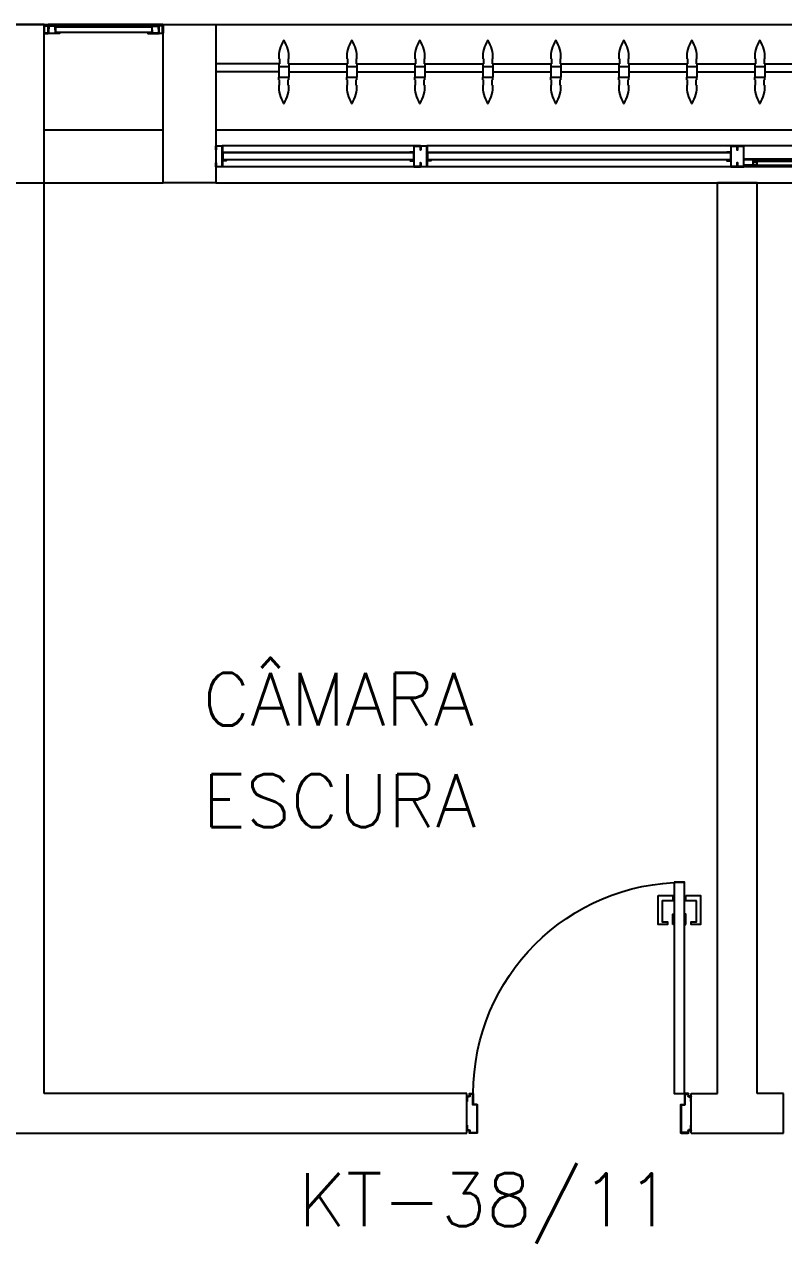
# Model space of a CAD drawing. Header units: millimetres. Extents: x 2686 to 2939, y 1294 to 1441.
# Drawn here: x 2845.596 to 2848.471, y 1433.957 to 1438.575 of the extents above; entities that cross this region are included whole.
import ezdxf

# ---------------------------------------------------------------- set-up
doc = ezdxf.new("R2010")
doc.units = ezdxf.units.MM
for name, color, linetype in [('AR-ALV', 2, 'Continuous'), ('AR-ESQ', 1, 'Continuous'), ('AR-ESTC', 3, 'Continuous'), ('AR-PEITORIL', 1, 'Continuous'), ('AR-PORTA', 1, 'Continuous'), ('BR-PAINEL', 1, 'Continuous'), ('BR-SUPORTE', 1, 'Continuous'), ('DT-ESQ-BAGUETE-C', 1, 'Continuous'), ('DT-ESQ-BAGUETE-V', 1, 'Continuous'), ('DT-ESQ-CHAPA DOBRADA-V', 1, 'Continuous'), ('DT-ESQ-MARCO-V', 1, 'Continuous'), ('DT-ESQ-PERFIL CADEIRA-C', 2, 'Continuous'), ('DT-ESQ-PERFIL CADEIRA-V', 2, 'Continuous'), ('DT-ESQ-PERFIL U SIMPLES-C', 2, 'Continuous'), ('DT-ESQ-PERFIL U-C', 2, 'Continuous'), ('DT-ESQ-PERFIL U-V', 1, 'Continuous'), ('DT-ESQ-VENEZIANA-C', 1, 'Continuous'), ('DT-ESQ-VENEZIANA-V', 1, 'Continuous'), ('DT-ESQ-VIDRO-C', 2, 'Continuous'), ('DT-TXTMOD', 1, 'Continuous'), ('ENDEREÇO', 2, 'Continuous'), ('ibio', 2, 'Continuous'), ('maçaneta', 1, 'Continuous'), ('mov', 1, 'Continuous'), ('PM-PERFIL U-C', 2, 'Continuous'), ('pm1', 2, 'Continuous'), ('TEXTO', 2, 'Continuous')]:
    doc.layers.add(name, color=color, linetype=linetype)
doc.styles.add('S10', font='simplex.shx', dxfattribs={"height": 0.1})
doc.styles.add('UNB-100', font='simplex.shx', dxfattribs={"height": 0.2})
doc.styles.add('UNB1-100', font='simplex.shx', dxfattribs={"height": 0.2})

# ---------------------------------------------------------------- blocks, each defined once
blk = doc.blocks.new('EF39-P')
at = {"layer": 'DT-ESQ-BAGUETE-C', "ltscale": 0.1}
for points in [[(0.4225, -0.08), (0.409, -0.08), (0.409, -0.0785), (0.422, -0.0785, 0.414214), (0.4225, -0.078), (0.4225, -0.067, 0.414214), (0.422, -0.0665), (0.409, -0.0665), (0.409, -0.065), (0.4225, -0.065, -0.414214), (0.424, -0.0665), (0.424, -0.0785, -0.414214)], [(0.7015, -0.08), (0.715, -0.08), (0.715, -0.0785), (0.702, -0.0785, -0.414214), (0.7015, -0.078), (0.7015, -0.067, -0.414214), (0.702, -0.0665), (0.715, -0.0665), (0.715, -0.065), (0.7015, -0.065, 0.414214), (0.7, -0.0665), (0.7, -0.0785, 0.414214)], [(1.41, -0.08), (1.3965, -0.08), (1.3965, -0.0785), (1.4095, -0.0785, 0.414214), (1.41, -0.078), (1.41, -0.067, 0.414214), (1.4095, -0.0665), (1.3965, -0.0665), (1.3965, -0.065), (1.41, -0.065, -0.414214), (1.4115, -0.0665), (1.4115, -0.0785, -0.414214)], [(1.9015, -0.08), (1.915, -0.08), (1.915, -0.0785), (1.902, -0.0785, -0.414214), (1.9015, -0.078), (1.9015, -0.067, -0.414214), (1.902, -0.0665), (1.915, -0.0665), (1.915, -0.065), (1.9015, -0.065, 0.414214), (1.9, -0.0665), (1.9, -0.0785, 0.414214)], [(2.61, -0.08), (2.5965, -0.08), (2.5965, -0.0785), (2.6095, -0.0785, 0.414214), (2.61, -0.078), (2.61, -0.067, 0.414214), (2.6095, -0.0665), (2.5965, -0.0665), (2.5965, -0.065), (2.61, -0.065, -0.414214), (2.6115, -0.0665), (2.6115, -0.0785, -0.414214)], [(3.1015, -0.08), (3.115, -0.08), (3.115, -0.0785), (3.102, -0.0785, -0.414214), (3.1015, -0.078), (3.1015, -0.067, -0.414214), (3.102, -0.0665), (3.115, -0.0665), (3.115, -0.065), (3.1015, -0.065, 0.414214), (3.1, -0.0665), (3.1, -0.0785, 0.414214)], [(0.0735, -0.125), (0.06, -0.125), (0.06, -0.1235), (0.073, -0.1235, 0.414214), (0.0735, -0.123), (0.0735, -0.112, 0.414214), (0.073, -0.1115), (0.06, -0.1115), (0.06, -0.11), (0.0735, -0.11, -0.414214), (0.075, -0.1115), (0.075, -0.1235, -0.414214)], [(0.339, -0.125), (0.3525, -0.125), (0.3525, -0.1235), (0.3395, -0.1235, -0.414214), (0.339, -0.123), (0.339, -0.112, -0.414214), (0.3395, -0.1115), (0.3525, -0.1115), (0.3525, -0.11), (0.339, -0.11, 0.414214), (0.3375, -0.1115), (0.3375, -0.1235, 0.414214)], [(0.8485, -0.125), (0.835, -0.125), (0.835, -0.1235), (0.848, -0.1235, 0.414214), (0.8485, -0.123), (0.8485, -0.112, 0.414214), (0.848, -0.1115), (0.835, -0.1115), (0.835, -0.11), (0.8485, -0.11, -0.414214), (0.85, -0.1115), (0.85, -0.1235, -0.414214)], [(1.3265, -0.125), (1.34, -0.125), (1.34, -0.1235), (1.327, -0.1235, -0.414214), (1.3265, -0.123), (1.3265, -0.112, -0.414214), (1.327, -0.1115), (1.34, -0.1115), (1.34, -0.11), (1.3265, -0.11, 0.414214), (1.325, -0.1115), (1.325, -0.1235, 0.414214)], [(2.0485, -0.125), (2.035, -0.125), (2.035, -0.1235), (2.048, -0.1235, 0.414214), (2.0485, -0.123), (2.0485, -0.112, 0.414214), (2.048, -0.1115), (2.035, -0.1115), (2.035, -0.11), (2.0485, -0.11, -0.414214), (2.05, -0.1115), (2.05, -0.1235, -0.414214)], [(2.5265, -0.125), (2.54, -0.125), (2.54, -0.1235), (2.527, -0.1235, -0.414214), (2.5265, -0.123), (2.5265, -0.112, -0.414214), (2.527, -0.1115), (2.54, -0.1115), (2.54, -0.11), (2.5265, -0.11, 0.414214), (2.525, -0.1115), (2.525, -0.1235, 0.414214)]]:
    blk.add_lwpolyline(points, format="xyb", close=True, dxfattribs=at)
at = {"layer": 'DT-ESQ-BAGUETE-V', "ltscale": 0.1}
for p, q in [((0.4225, -0.065), (0.7015, -0.065)), ((1.41, -0.065), (1.9015, -0.065)), ((2.61, -0.065), (3.1015, -0.065)), ((0.0735, -0.11), (0.339, -0.11)), ((0.8485, -0.11), (1.3265, -0.11)), ((2.0485, -0.11), (2.5265, -0.11))]:
    blk.add_line(p, q, dxfattribs=at)
at = {"layer": 'DT-ESQ-CHAPA DOBRADA-V', "ltscale": 0.1}
for p, q in [((0.025, -0.077), (0.374, -0.077)), ((0.025, -0.08), (0.374, -0.08)), ((0.8, -0.077), (1.3615, -0.077)), ((0.8, -0.08), (1.3615, -0.08)), ((2, -0.077), (2.5615, -0.077)), ((2, -0.08), (2.5615, -0.08))]:
    blk.add_line(p, q, dxfattribs=at)
at = {"layer": 'DT-ESQ-MARCO-V', "ltscale": 0.1}
for p, q in [((3.1985, -0.06), (4.3515, -0.06)), ((4.3985, -0.06), (5.1265, -0.06)), ((3.1985, -0.14), (4.3515, -0.14)), ((4.3985, -0.14), (5.1265, -0.14))]:
    blk.add_line(p, q, dxfattribs=at)
at = {"layer": 'DT-ESQ-PERFIL CADEIRA-C', "ltscale": 0.1}
for p, q in [((0.376, -0.0885), (0.4225, -0.0885)), ((0.75, -0.0885), (0.7015, -0.0885)), ((1.3635, -0.0885), (1.41, -0.0885)), ((1.95, -0.0885), (1.9015, -0.0885)), ((2.5635, -0.0885), (2.61, -0.0885)), ((3.15, -0.0885), (3.1015, -0.0885)), ((0.025, -0.1335), (0.0735, -0.1335)), ((0.3855, -0.1335), (0.339, -0.1335)), ((0.8, -0.1335), (0.8485, -0.1335)), ((1.373, -0.1335), (1.3265, -0.1335)), ((2, -0.1335), (2.0485, -0.1335)), ((2.573, -0.1335), (2.5265, -0.1335))]:
    blk.add_line(p, q, dxfattribs=at)
for points in [[(0.4225, -0.087, -1), (0.4225, -0.09), (0.376, -0.09, -0.414214), (0.374, -0.088), (0.374, -0.067, -0.414214), (0.376, -0.065), (0.4075, -0.065, -0.414214), (0.409, -0.0665), (0.409, -0.087)], [(0.409, -0.0885, -0.198913), (0.4079, -0.0881, -0.198913), (0.4075, -0.087), (0.4075, -0.067, 0.414214), (0.407, -0.0665), (0.376, -0.0665, 0.414214), (0.3755, -0.067), (0.3755, -0.088, 0.414214), (0.376, -0.0885)], [(0.7015, -0.09), (0.75, -0.09), (0.75, -0.0885), (0.715, -0.0885, 0.198912), (0.7161, -0.0881, 0.198913), (0.7165, -0.087), (0.7165, -0.067, -0.414214), (0.717, -0.0665), (0.75, -0.0665), (0.75, -0.065), (0.7165, -0.065, 0.414214), (0.715, -0.0665), (0.715, -0.0785), (0.715, -0.08), (0.715, -0.087), (0.7015, -0.087, 1)], [(1.41, -0.087, -1), (1.41, -0.09), (1.3635, -0.09, -0.414214), (1.3615, -0.088), (1.3615, -0.067, -0.414214), (1.3635, -0.065), (1.395, -0.065, -0.414214), (1.3965, -0.0665), (1.3965, -0.087)], [(1.3965, -0.0885, -0.198913), (1.3954, -0.0881, -0.198913), (1.395, -0.087), (1.395, -0.067, 0.414214), (1.3945, -0.0665), (1.3635, -0.0665, 0.414214), (1.363, -0.067), (1.363, -0.088, 0.414214), (1.3635, -0.0885)], [(1.9015, -0.09), (1.95, -0.09), (1.95, -0.0885), (1.915, -0.0885, 0.198912), (1.9161, -0.0881, 0.198913), (1.9165, -0.087), (1.9165, -0.067, -0.414214), (1.917, -0.0665), (1.95, -0.0665), (1.95, -0.065), (1.9165, -0.065, 0.414214), (1.915, -0.0665), (1.915, -0.0785), (1.915, -0.08), (1.915, -0.087), (1.9015, -0.087, 1)], [(2.61, -0.087, -1), (2.61, -0.09), (2.5635, -0.09, -0.414214), (2.5615, -0.088), (2.5615, -0.067, -0.414214), (2.5635, -0.065), (2.595, -0.065, -0.414214), (2.5965, -0.0665), (2.5965, -0.087)], [(2.5965, -0.0885, -0.198913), (2.5954, -0.0881, -0.198913), (2.595, -0.087), (2.595, -0.067, 0.414214), (2.5945, -0.0665), (2.5635, -0.0665, 0.414214), (2.563, -0.067), (2.563, -0.088, 0.414214), (2.5635, -0.0885)], [(3.1015, -0.09), (3.15, -0.09), (3.15, -0.0885), (3.115, -0.0885, 0.198912), (3.1161, -0.0881, 0.198913), (3.1165, -0.087), (3.1165, -0.067, -0.414214), (3.117, -0.0665), (3.15, -0.0665), (3.15, -0.065), (3.1165, -0.065, 0.414214), (3.115, -0.0665), (3.115, -0.0785), (3.115, -0.08), (3.115, -0.087), (3.1015, -0.087, 1)], [(0.0735, -0.135), (0.025, -0.135), (0.025, -0.1335), (0.06, -0.1335, -0.198912), (0.0589, -0.1331, -0.198913), (0.0585, -0.132), (0.0585, -0.112, 0.414214), (0.058, -0.1115), (0.025, -0.1115), (0.025, -0.11), (0.0585, -0.11, -0.414214), (0.06, -0.1115), (0.06, -0.1235), (0.06, -0.125), (0.06, -0.132), (0.0735, -0.132, -1)], [(0.339, -0.132, 1), (0.339, -0.135), (0.3855, -0.135, 0.414214), (0.3875, -0.133), (0.3875, -0.112, 0.414214), (0.3855, -0.11), (0.354, -0.11, 0.414214), (0.3525, -0.1115), (0.3525, -0.132)], [(0.3525, -0.1335, 0.198913), (0.3536, -0.1331, 0.198913), (0.354, -0.132), (0.354, -0.112, -0.414214), (0.3545, -0.1115), (0.3855, -0.1115, -0.414214), (0.386, -0.112), (0.386, -0.133, -0.414214), (0.3855, -0.1335)], [(0.8485, -0.135), (0.8, -0.135), (0.8, -0.1335), (0.835, -0.1335, -0.198912), (0.8339, -0.1331, -0.198913), (0.8335, -0.132), (0.8335, -0.112, 0.414214), (0.833, -0.1115), (0.8, -0.1115), (0.8, -0.11), (0.8335, -0.11, -0.414214), (0.835, -0.1115), (0.835, -0.1235), (0.835, -0.125), (0.835, -0.132), (0.8485, -0.132, -1)], [(1.3265, -0.132, 1), (1.3265, -0.135), (1.373, -0.135, 0.414214), (1.375, -0.133), (1.375, -0.112, 0.414214), (1.373, -0.11), (1.3415, -0.11, 0.414214), (1.34, -0.1115), (1.34, -0.132)], [(1.34, -0.1335, 0.198913), (1.3411, -0.1331, 0.198913), (1.3415, -0.132), (1.3415, -0.112, -0.414214), (1.342, -0.1115), (1.373, -0.1115, -0.414214), (1.3735, -0.112), (1.3735, -0.133, -0.414214), (1.373, -0.1335)], [(2.0485, -0.135), (2, -0.135), (2, -0.1335), (2.035, -0.1335, -0.198912), (2.0339, -0.1331, -0.198913), (2.0335, -0.132), (2.0335, -0.112, 0.414214), (2.033, -0.1115), (2, -0.1115), (2, -0.11), (2.0335, -0.11, -0.414214), (2.035, -0.1115), (2.035, -0.1235), (2.035, -0.125), (2.035, -0.132), (2.0485, -0.132, -1)], [(2.5265, -0.132, 1), (2.5265, -0.135), (2.573, -0.135, 0.414214), (2.575, -0.133), (2.575, -0.112, 0.414214), (2.573, -0.11), (2.5415, -0.11, 0.414214), (2.54, -0.1115), (2.54, -0.132)], [(2.54, -0.1335, 0.198913), (2.5411, -0.1331, 0.198913), (2.5415, -0.132), (2.5415, -0.112, -0.414214), (2.542, -0.1115), (2.573, -0.1115, -0.414214), (2.5735, -0.112), (2.5735, -0.133, -0.414214), (2.573, -0.1335)]]:
    blk.add_lwpolyline(points, format="xyb", close=True, dxfattribs=at)
at = {"layer": 'DT-ESQ-PERFIL CADEIRA-V', "ltscale": 0.1}
for p, q in [((0.4075, -0.09), (0.7015, -0.09)), ((1.395, -0.09), (1.9015, -0.09)), ((2.595, -0.09), (3.1015, -0.09)), ((0.0735, -0.135), (0.339, -0.135)), ((0.8485, -0.135), (1.3265, -0.135)), ((2.0485, -0.135), (2.5265, -0.135))]:
    blk.add_line(p, q, dxfattribs=at)
at = {"layer": 'DT-ESQ-PERFIL U SIMPLES-C', "ltscale": 0.1}
for points in [[(0.376, -0.102), (0.384, -0.102), (0.384, -0.1005), (0.376, -0.1005, -0.414214), (0.3755, -0.1), (0.3755, -0.092, -0.414214), (0.376, -0.0915), (0.384, -0.0915), (0.384, -0.09), (0.376, -0.09, 0.414214), (0.374, -0.092), (0.374, -0.1, 0.414214)], [(1.3635, -0.102), (1.3715, -0.102), (1.3715, -0.1005), (1.3635, -0.1005, -0.414214), (1.363, -0.1), (1.363, -0.092, -0.414214), (1.3635, -0.0915), (1.3715, -0.0915), (1.3715, -0.09), (1.3635, -0.09, 0.414214), (1.3615, -0.092), (1.3615, -0.1, 0.414214)], [(2.5635, -0.102), (2.5715, -0.102), (2.5715, -0.1005), (2.5635, -0.1005, -0.414214), (2.563, -0.1), (2.563, -0.092, -0.414214), (2.5635, -0.0915), (2.5715, -0.0915), (2.5715, -0.09), (2.5635, -0.09, 0.414214), (2.5615, -0.092), (2.5615, -0.1, 0.414214)], [(0.3855, -0.098), (0.3775, -0.098), (0.3775, -0.0995), (0.3855, -0.0995, -0.414214), (0.386, -0.1), (0.386, -0.108, -0.414214), (0.3855, -0.1085), (0.3775, -0.1085), (0.3775, -0.11), (0.3855, -0.11, 0.414214), (0.3875, -0.108), (0.3875, -0.1, 0.414214)], [(1.373, -0.098), (1.365, -0.098), (1.365, -0.0995), (1.373, -0.0995, -0.414214), (1.3735, -0.1), (1.3735, -0.108, -0.414214), (1.373, -0.1085), (1.365, -0.1085), (1.365, -0.11), (1.373, -0.11, 0.414214), (1.375, -0.108), (1.375, -0.1, 0.414214)], [(2.573, -0.098), (2.565, -0.098), (2.565, -0.0995), (2.573, -0.0995, -0.414214), (2.5735, -0.1), (2.5735, -0.108, -0.414214), (2.573, -0.1085), (2.565, -0.1085), (2.565, -0.11), (2.573, -0.11, 0.414214), (2.575, -0.108), (2.575, -0.1, 0.414214)]]:
    blk.add_lwpolyline(points, format="xyb", close=True, dxfattribs=at)
at = {"layer": 'DT-ESQ-PERFIL U-C', "ltscale": 0.1}
for points in [[(0, -0.0615, -0.414214), (0.0015, -0.06), (0.0235, -0.06, -0.414214), (0.025, -0.0615), (0.025, -0.1385, -0.414214), (0.0235, -0.14), (0.0015, -0.14, -0.414214), (0, -0.1385), (0, -0.125), (0.0015, -0.125), (0.0015, -0.138, 0.414214), (0.002, -0.1385), (0.023, -0.1385, 0.414214), (0.0235, -0.138), (0.0235, -0.062, 0.414214), (0.023, -0.0615), (0.002, -0.0615, 0.414214), (0.0015, -0.062), (0.0015, -0.075), (0, -0.075)], [(0.775, -0.0615, 0.414214), (0.7735, -0.06), (0.7515, -0.06, 0.414214), (0.75, -0.0615), (0.75, -0.1385, 0.414214), (0.7515, -0.14), (0.7735, -0.14, 0.414214), (0.775, -0.1385), (0.775, -0.125), (0.7735, -0.125), (0.7735, -0.138, -0.414214), (0.773, -0.1385), (0.752, -0.1385, -0.414214), (0.7515, -0.138), (0.7515, -0.062, -0.414214), (0.752, -0.0615), (0.773, -0.0615, -0.414214), (0.7735, -0.062), (0.7735, -0.075), (0.775, -0.075)], [(0.775, -0.0615, -0.414214), (0.7765, -0.06), (0.7985, -0.06, -0.414214), (0.8, -0.0615), (0.8, -0.1385, -0.414214), (0.7985, -0.14), (0.7765, -0.14, -0.414214), (0.775, -0.1385), (0.775, -0.125), (0.7765, -0.125), (0.7765, -0.138, 0.414214), (0.777, -0.1385), (0.798, -0.1385, 0.414214), (0.7985, -0.138), (0.7985, -0.062, 0.414214), (0.798, -0.0615), (0.777, -0.0615, 0.414214), (0.7765, -0.062), (0.7765, -0.075), (0.775, -0.075)], [(1.975, -0.0615, 0.414214), (1.9735, -0.06), (1.9515, -0.06, 0.414214), (1.95, -0.0615), (1.95, -0.1385, 0.414214), (1.9515, -0.14), (1.9735, -0.14, 0.414214), (1.975, -0.1385), (1.975, -0.125), (1.9735, -0.125), (1.9735, -0.138, -0.414214), (1.973, -0.1385), (1.952, -0.1385, -0.414214), (1.9515, -0.138), (1.9515, -0.062, -0.414214), (1.952, -0.0615), (1.973, -0.0615, -0.414214), (1.9735, -0.062), (1.9735, -0.075), (1.975, -0.075)], [(1.975, -0.0615, -0.414214), (1.9765, -0.06), (1.9985, -0.06, -0.414214), (2, -0.0615), (2, -0.1385, -0.414214), (1.9985, -0.14), (1.9765, -0.14, -0.414214), (1.975, -0.1385), (1.975, -0.125), (1.9765, -0.125), (1.9765, -0.138, 0.414214), (1.977, -0.1385), (1.998, -0.1385, 0.414214), (1.9985, -0.138), (1.9985, -0.062, 0.414214), (1.998, -0.0615), (1.977, -0.0615, 0.414214), (1.9765, -0.062), (1.9765, -0.075), (1.975, -0.075)], [(3.175, -0.0615, 0.414214), (3.1735, -0.06), (3.1515, -0.06, 0.414214), (3.15, -0.0615), (3.15, -0.1385, 0.414214), (3.1515, -0.14), (3.1735, -0.14, 0.414214), (3.175, -0.1385), (3.175, -0.125), (3.1735, -0.125), (3.1735, -0.138, -0.414214), (3.173, -0.1385), (3.152, -0.1385, -0.414214), (3.1515, -0.138), (3.1515, -0.062, -0.414214), (3.152, -0.0615), (3.173, -0.0615, -0.414214), (3.1735, -0.062), (3.1735, -0.075), (3.175, -0.075)], [(3.2, -0.1234), (3.2, -0.086), (3.2135, -0.086, 1), (3.2135, -0.083), (3.2, -0.083), (3.2, -0.0615, 0.414214), (3.1985, -0.06), (3.1765, -0.06, 0.414214), (3.175, -0.0615), (3.175, -0.075), (3.1765, -0.075), (3.1765, -0.0615), (3.1985, -0.0615), (3.1985, -0.083, 0.414214), (3.2, -0.0845, 0.414214), (3.1985, -0.086), (3.1985, -0.1234), (3.1985, -0.1385), (3.1765, -0.1385), (3.1765, -0.125), (3.175, -0.125), (3.175, -0.1385, 0.414214), (3.1765, -0.14), (3.1985, -0.14, 0.414214), (3.2, -0.1385)], [(3.215, -0.086), (3.2015, -0.086, 0.414214), (3.2, -0.0875), (3.2, -0.1145, 0.414214), (3.2015, -0.116), (3.215, -0.116), (3.215, -0.1145), (3.2015, -0.1145), (3.2015, -0.0875), (3.215, -0.0875)], [(4.35, -0.1234), (4.35, -0.086), (4.3365, -0.086, -1), (4.3365, -0.083), (4.35, -0.083), (4.35, -0.0615, -0.414214), (4.3515, -0.06), (4.3735, -0.06, -0.414214), (4.375, -0.0615), (4.375, -0.075), (4.3735, -0.075), (4.3735, -0.0615), (4.3515, -0.0615), (4.3515, -0.083, -0.414214), (4.35, -0.0845, -0.414214), (4.3515, -0.086), (4.3515, -0.1234), (4.3515, -0.1385), (4.3735, -0.1385), (4.3735, -0.125), (4.375, -0.125), (4.375, -0.1385, -0.414214), (4.3735, -0.14), (4.3515, -0.14, -0.414214), (4.35, -0.1385)], [(4.335, -0.086), (4.3485, -0.086, -0.414214), (4.35, -0.0875), (4.35, -0.1145, -0.414214), (4.3485, -0.116), (4.335, -0.116), (4.335, -0.1145), (4.3485, -0.1145), (4.3485, -0.0875), (4.335, -0.0875)], [(4.4, -0.1234), (4.4, -0.086), (4.4135, -0.086, 1), (4.4135, -0.083), (4.4, -0.083), (4.4, -0.0615, 0.414214), (4.3985, -0.06), (4.3765, -0.06, 0.414214), (4.375, -0.0615), (4.375, -0.075), (4.3765, -0.075), (4.3765, -0.0615), (4.3985, -0.0615), (4.3985, -0.083, 0.414214), (4.4, -0.0845, 0.414214), (4.3985, -0.086), (4.3985, -0.1234), (4.3985, -0.1385), (4.3765, -0.1385), (4.3765, -0.125), (4.375, -0.125), (4.375, -0.1385, 0.414214), (4.3765, -0.14), (4.3985, -0.14, 0.414214), (4.4, -0.1385)], [(4.415, -0.086), (4.4015, -0.086, 0.414214), (4.4, -0.0875), (4.4, -0.1145, 0.414214), (4.4015, -0.116), (4.415, -0.116), (4.415, -0.1145), (4.4015, -0.1145), (4.4015, -0.0875), (4.415, -0.0875)], [(5.125, -0.1234), (5.125, -0.086), (5.1115, -0.086, -1), (5.1115, -0.083), (5.125, -0.083), (5.125, -0.0615, -0.414214), (5.1265, -0.06), (5.1485, -0.06, -0.414214), (5.15, -0.0615), (5.15, -0.075), (5.1485, -0.075), (5.1485, -0.0615), (5.1265, -0.0615), (5.1265, -0.083, -0.414214), (5.125, -0.0845, -0.414214), (5.1265, -0.086), (5.1265, -0.1234), (5.1265, -0.1385), (5.1485, -0.1385), (5.1485, -0.125), (5.15, -0.125), (5.15, -0.1385, -0.414214), (5.1485, -0.14), (5.1265, -0.14, -0.414214), (5.125, -0.1385)], [(5.11, -0.086), (5.1235, -0.086, -0.414214), (5.125, -0.0875), (5.125, -0.1145, -0.414214), (5.1235, -0.116), (5.11, -0.116), (5.11, -0.1145), (5.1235, -0.1145), (5.1235, -0.0875), (5.11, -0.0875)]]:
    blk.add_lwpolyline(points, format="xyb", close=True, dxfattribs=at)
for points in [[(3.2, -0.0845), (3.2135, -0.0845)], [(4.35, -0.0845), (4.3365, -0.0845)], [(4.4, -0.0845), (4.4135, -0.0845)], [(5.125, -0.0845), (5.1115, -0.0845)]]:
    blk.add_lwpolyline(points, dxfattribs=at)
at = {"layer": 'DT-ESQ-PERFIL U-V', "ltscale": 0.1}
for p, q in [((0.0235, -0.06), (0.7515, -0.06)), ((0.7985, -0.06), (1.9515, -0.06)), ((1.9985, -0.06), (3.1515, -0.06)), ((0.0235, -0.14), (0.7515, -0.14)), ((0.7985, -0.14), (1.9515, -0.14)), ((1.9985, -0.14), (3.1515, -0.14))]:
    blk.add_line(p, q, dxfattribs=at)
at = {"layer": 'DT-ESQ-VENEZIANA-C', "ltscale": 0.1}
for p, q in [((3.2015, -0.113), (4.3485, -0.113)), ((3.2015, -0.1145), (4.3485, -0.1145)), ((4.4015, -0.113), (5.1235, -0.113)), ((4.4015, -0.1145), (5.1235, -0.1145))]:
    blk.add_line(p, q, dxfattribs=at)
at = {"layer": 'DT-ESQ-VENEZIANA-V', "ltscale": 0.1}
for p, q in [((3.2015, -0.0875), (4.3485, -0.0875)), ((4.4015, -0.0875), (5.1235, -0.0875))]:
    blk.add_line(p, q, dxfattribs=at)
at = {"layer": 'DT-ESQ-VIDRO-C', "ltscale": 0.1}
for points in [[(0.7125, -0.085), (0.7125, -0.082), (0.4115, -0.082), (0.4115, -0.085)], [(1.9125, -0.085), (1.9125, -0.082), (1.399, -0.082), (1.399, -0.085)], [(3.1125, -0.085), (3.1125, -0.082), (2.599, -0.082), (2.599, -0.085)], [(0.063, -0.13), (0.063, -0.127), (0.3495, -0.127), (0.3495, -0.13)], [(0.838, -0.13), (0.838, -0.127), (1.337, -0.127), (1.337, -0.13)], [(2.038, -0.13), (2.038, -0.127), (2.537, -0.127), (2.537, -0.13)]]:
    blk.add_lwpolyline(points, close=True, dxfattribs=at)
at = {"layer": 'DT-TXTMOD', "ltscale": 0.1, "style": 'S10', "flags": 3}
for tag, p in [('M01', (0.025, -0.28)), ('M02', (0.3253, -0.28)), ('M03', (0.627, -0.28)), ('M04', (0.9288, -0.28)), ('M05', (1.2306, -0.28)), ('M06', (1.5323, -0.28)), ('M07', (1.8341, -0.28)), ('M08', (2.1359, -0.28)), ('M09', (2.4376, -0.28)), ('M10', (2.7394, -0.28)), ('M11', (3.0412, -0.28)), ('M12', (3.3429, -0.28)), ('M13', (3.6447, -0.28)), ('M14', (3.9464, -0.28)), ('M15', (4.2482, -0.28)), ('M16', (4.55, -0.28)), ('M17', (4.8517, -0.28))]:
    blk.add_attdef(tag, p, '', height=0.1, dxfattribs=at)
blk = doc.blocks.new('PM3')
at = {"layer": 'maçaneta'}
for points in [[(0.02, 0.825), (-0.035, 0.825), (-0.035, 0.715), (0, 0.715), (0, 0.725), (-0.02, 0.725), (-0.02, 0.8035, -0.414214), (-0.0185, 0.805), (0.02, 0.805)], [(0.125, 0.825), (0.07, 0.825), (0.07, 0.805), (0.1085, 0.805, -0.414214), (0.11, 0.8035), (0.11, 0.725), (0.09, 0.725), (0.09, 0.715), (0.125, 0.715)]]:
    blk.add_lwpolyline(points, format="xyb", close=True, dxfattribs=at)
for points in [[(0.02, 0.715), (0.02, 0.755), (0.025, 0.755), (0.025, 0.715)], [(0.07, 0.715), (0.07, 0.755), (0.065, 0.755), (0.065, 0.715)]]:
    blk.add_lwpolyline(points, close=True, dxfattribs=at)
at = {"layer": 'mov'}
blk.add_arc((0.025, 0.075), 0.8, 0, 90, dxfattribs=at)
at = {"layer": 'PM-PERFIL U-C'}
for p, q in [((0, 0.045), (0, 0.0635)), ((0.0015, 0.065), (0.01, 0.065)), ((0.002, 0.063), (0.002, 0.045)), ((0.0105, 0.063), (0.002, 0.063)), ((0.01, 0.065), (0.01, 0.0735)), ((0.0115, 0.075), (0.0235, 0.075)), ((0.012, 0.073), (0.012, 0.0645)), ((0.023, 0.073), (0.012, 0.073)), ((0.023, 0.0335), (0.023, 0.073)), ((0.025, 0.0735), (0.025, 0.034)), ((0.825, 0.0735), (0.825, 0.034)), ((0.8385, 0.075), (0.8265, 0.075)), ((0.827, 0.073), (0.838, 0.073)), ((0.827, 0.0335), (0.827, 0.073)), ((0.838, 0.073), (0.838, 0.0645)), ((0.8395, 0.063), (0.848, 0.063)), ((0.84, 0.065), (0.84, 0.0735)), ((0.8485, 0.065), (0.84, 0.065)), ((0.848, 0.063), (0.848, 0.045)), ((0.85, 0.045), (0.85, 0.0635)), ((0.002, 0.045), (0, 0.045)), ((0.038, 0.032), (0.0245, 0.032)), ((0.0385, 0.034), (0.025, 0.034)), ((0.038, 0.032), (0.038, -0.073)), ((0.04, 0.0325), (0.04, -0.0735)), ((0.81, 0.0325), (0.81, -0.0735)), ((0.8115, 0.034), (0.825, 0.034)), ((0.812, 0.032), (0.8255, 0.032)), ((0.812, 0.032), (0.812, -0.073)), ((0.848, 0.045), (0.85, 0.045)), ((0, -0.045), (0.002, -0.045)), ((0, -0.0635), (0, -0.045)), ((0.002, -0.045), (0.002, -0.063)), ((0.85, -0.045), (0.848, -0.045)), ((0.848, -0.045), (0.848, -0.063)), ((0.85, -0.0635), (0.85, -0.045)), ((0.01, -0.065), (0.0015, -0.065)), ((0.002, -0.063), (0.0105, -0.063)), ((0.01, -0.0735), (0.01, -0.065)), ((0.0385, -0.075), (0.0115, -0.075)), ((0.012, -0.0645), (0.012, -0.073)), ((0.012, -0.073), (0.038, -0.073)), ((0.8115, -0.075), (0.8385, -0.075)), ((0.838, -0.073), (0.812, -0.073)), ((0.838, -0.0645), (0.838, -0.073)), ((0.848, -0.063), (0.8395, -0.063)), ((0.84, -0.0735), (0.84, -0.065)), ((0.84, -0.065), (0.8485, -0.065))]:
    blk.add_line(p, q, dxfattribs=at)
for centre, start, end in [((0.0015, 0.0635), 90, 180), ((0.0115, 0.0735), 90, 180), ((0.0105, 0.0645), 270, 0), ((0.0235, 0.0735), 360, 90), ((0.8265, 0.0735), 90, 180), ((0.8395, 0.0645), 180, 270), ((0.8385, 0.0735), 0, 90), ((0.8485, 0.0635), 0, 90), ((0.0245, 0.0335), 180, 270), ((0.0385, 0.0325), 0, 90), ((0.8115, 0.0325), 90, 180), ((0.8255, 0.0335), 270, 0), ((0.0015, -0.0635), 180, 270), ((0.0115, -0.0735), 180, 270), ((0.0105, -0.0645), 0, 90), ((0.0385, -0.0735), 269.9386, 0), ((0.8115, -0.0735), 180, 270.0614), ((0.8395, -0.0645), 90, 180), ((0.8385, -0.0735), 270, 0), ((0.8485, -0.0635), 270, 0)]:
    blk.add_arc(centre, 0.0015, start, end, dxfattribs=at)
at = {"layer": 'pm1'}
blk.add_lwpolyline([(0.065, 0.875), (0.065, 0.075), (0.025, 0.075), (0.025, 0.875)], close=True, dxfattribs=at)
blk = doc.blocks.new('EF01C-P')
at = {"layer": 'DT-ESQ-BAGUETE-C', "ltscale": 0.1}
for points in [[(0.0015, 0.035), (0.015, 0.035), (0.015, 0.0335), (0.0015, 0.0335), (0.0015, 0.005), (0.015, 0.005), (0.015, 0.0035), (0.0015, 0.0035, -0.414214), (0, 0.005), (0, 0.0335, -0.414214)], [(0.4485, 0.035), (0.435, 0.035), (0.435, 0.0335), (0.4485, 0.0335), (0.4485, 0.005), (0.435, 0.005), (0.435, 0.0035), (0.4485, 0.0035, 0.414214), (0.45, 0.005), (0.45, 0.0335, 0.414214)]]:
    blk.add_lwpolyline(points, format="xyb", close=True, dxfattribs=at)
at = {"layer": 'DT-ESQ-PERFIL CADEIRA-C', "ltscale": 0.1}
for points in [[(0.01, 0.0015), (0.01, 0.003), (0.0015, 0.003, 1), (0.0015, 0), (0.015, 0, 0.414214), (0.0165, 0.0015), (0.0165, 0.0335), (0.043, 0.0335)], [(0.043, 0.0065), (0.018, 0.0065), (0.018, 0.0165), (0.0165, 0.0165), (0.0165, 0.0065, 0.414214), (0.018, 0.005), (0.043, 0.005), (0.0565, 0.005, 1), (0.0565, 0.008), (0.043, 0.008), (0.043, 0.02), (0.043, 0.032), (0.0565, 0.032, 1), (0.0565, 0.035), (0.043, 0.035), (0.0165, 0.035, 0.414214), (0.015, 0.0335), (0.015, 0.0015), (0.0015, 0.0015)], [(0.0415, 0.02), (0.0415, 0.032, -0.414214), (0.043, 0.0335), (0.0565, 0.0335)], [(0.0415, 0.02), (0.0415, 0.008, 0.414214), (0.043, 0.0065), (0.0565, 0.0065)], [(0.407, 0.0065), (0.432, 0.0065), (0.432, 0.0165), (0.4335, 0.0165), (0.4335, 0.0065, -0.414214), (0.432, 0.005), (0.407, 0.005), (0.3935, 0.005, -1), (0.3935, 0.008), (0.407, 0.008), (0.407, 0.02), (0.407, 0.032), (0.3935, 0.032, -1), (0.3935, 0.035), (0.407, 0.035), (0.4335, 0.035, -0.414214), (0.435, 0.0335), (0.435, 0.0015), (0.4485, 0.0015)], [(0.4085, 0.02), (0.4085, 0.032, 0.414214), (0.407, 0.0335), (0.3935, 0.0335)], [(0.4085, 0.02), (0.4085, 0.008, -0.414214), (0.407, 0.0065), (0.3935, 0.0065)], [(0.44, 0.0015), (0.44, 0.003), (0.4485, 0.003, -1), (0.4485, 0), (0.435, 0, -0.414214), (0.4335, 0.0015), (0.4335, 0.0335), (0.407, 0.0335)]]:
    blk.add_lwpolyline(points, format="xyb", dxfattribs=at)
at = {"layer": 'DT-ESQ-PERFIL CADEIRA-V', "ltscale": 0.1}
blk.add_line((0.015, 0), (0.435, 0), dxfattribs=at)
at = {"layer": 'DT-ESQ-VENEZIANA-C', "ltscale": 0.1}
for p, q in [((0.043, 0.0105), (0.407, 0.0105)), ((0.043, 0.009), (0.407, 0.009))]:
    blk.add_line(p, q, dxfattribs=at)
at = {"layer": 'DT-ESQ-VENEZIANA-V', "ltscale": 0.1}
blk.add_line((0.043, 0.031), (0.407, 0.031), dxfattribs=at)
at = {"layer": 'DT-TXTMOD', "ltscale": 0.1, "style": 'S10', "flags": 3}
blk.add_attdef('EF01C', (0.0208, -0.14), '', height=0.1, dxfattribs=at)

msp = doc.modelspace()

# ---------------------------------------------------------------- linework, layer by layer
at = {"layer": 'AR-ALV'}
for p, q in [((2845.6707, 1438.1749), (2846.1207, 1438.1749)), ((2845.6707, 1437.9749), (2846.1207, 1437.9749)), ((2845.6707, 1434.5249), (2845.6707, 1437.9749)), ((2848.2207, 1434.5252), (2848.2207, 1437.9749)), ((2848.3707, 1437.9749), (2848.2207, 1437.9749)), ((2848.3707, 1434.5252), (2848.3707, 1437.9749)), ((2847.2707, 1434.5252), (2845.6707, 1434.5252)), ((2847.2707, 1434.3752), (2847.2707, 1434.5252)), ((2848.1207, 1434.3752), (2848.1207, 1434.5252)), ((2848.1207, 1434.5252), (2848.2207, 1434.5252)), ((2848.4707, 1434.5252), (2848.3707, 1434.5252)), ((2848.4707, 1434.3752), (2848.4707, 1434.5252)), ((2844.5207, 1434.3752), (2847.2707, 1434.3752)), ((2848.1207, 1434.3752), (2848.4707, 1434.3752))]:
    msp.add_line(p, q, dxfattribs=at)
at = {"layer": 'AR-ESTC'}
for p, q in [((2845.6707, 1438.5749), (2845.4707, 1438.5749)), ((2845.6707, 1437.9749), (2845.6707, 1438.5749)), ((2846.1207, 1438.5749), (2846.3207, 1438.5749)), ((2846.1207, 1437.9749), (2846.1207, 1438.5749)), ((2846.3207, 1438.5749), (2846.3207, 1437.9749)), ((2845.4707, 1437.9749), (2845.6707, 1437.9749)), ((2846.3207, 1437.9749), (2846.1207, 1437.9749))]:
    msp.add_line(p, q, dxfattribs=at)
at = {"layer": 'AR-PEITORIL'}
for p, q in [((2846.3207, 1438.1749), (2851.4707, 1438.1749)), ((2846.3207, 1437.9749), (2851.4707, 1437.9749))]:
    msp.add_line(p, q, dxfattribs=at)
at = {"layer": 'BR-PAINEL'}
for p, q in [((2846.559, 1438.4449), (2846.5615, 1438.4449)), ((2846.559, 1438.4249), (2846.559, 1438.4149)), ((2846.559, 1438.4249), (2846.5615, 1438.4249)), ((2846.5615, 1438.4449), (2846.5615, 1438.4249)), ((2846.5949, 1438.4449), (2846.5949, 1438.4249)), ((2846.5974, 1438.4449), (2846.5949, 1438.4449)), ((2846.5974, 1438.4249), (2846.5949, 1438.4249)), ((2846.5974, 1438.4249), (2846.5974, 1438.4149)), ((2846.8165, 1438.4449), (2846.819, 1438.4449)), ((2846.8165, 1438.4249), (2846.8165, 1438.4149)), ((2846.8165, 1438.4249), (2846.819, 1438.4249)), ((2846.819, 1438.4449), (2846.819, 1438.4249)), ((2846.8524, 1438.4449), (2846.8524, 1438.4249)), ((2846.8549, 1438.4449), (2846.8524, 1438.4449)), ((2846.8549, 1438.4249), (2846.8524, 1438.4249)), ((2846.8549, 1438.4249), (2846.8549, 1438.4149)), ((2847.074, 1438.4449), (2847.0765, 1438.4449)), ((2847.074, 1438.4249), (2847.074, 1438.4149)), ((2847.074, 1438.4249), (2847.0765, 1438.4249)), ((2847.0765, 1438.4449), (2847.0765, 1438.4249)), ((2847.1099, 1438.4449), (2847.1099, 1438.4249)), ((2847.1124, 1438.4449), (2847.1099, 1438.4449)), ((2847.1124, 1438.4249), (2847.1099, 1438.4249)), ((2847.1124, 1438.4249), (2847.1124, 1438.4149)), ((2847.3315, 1438.4449), (2847.334, 1438.4449)), ((2847.3315, 1438.4249), (2847.3315, 1438.4149)), ((2847.3315, 1438.4249), (2847.334, 1438.4249)), ((2847.334, 1438.4449), (2847.334, 1438.4249)), ((2847.3674, 1438.4449), (2847.3674, 1438.4249)), ((2847.3699, 1438.4449), (2847.3674, 1438.4449)), ((2847.3699, 1438.4249), (2847.3674, 1438.4249)), ((2847.3699, 1438.4249), (2847.3699, 1438.4149)), ((2847.589, 1438.4449), (2847.5915, 1438.4449)), ((2847.589, 1438.4249), (2847.589, 1438.4149)), ((2847.589, 1438.4249), (2847.5915, 1438.4249)), ((2847.5915, 1438.4449), (2847.5915, 1438.4249)), ((2847.6249, 1438.4449), (2847.6249, 1438.4249)), ((2847.6274, 1438.4449), (2847.6249, 1438.4449)), ((2847.6274, 1438.4249), (2847.6249, 1438.4249)), ((2847.6274, 1438.4249), (2847.6274, 1438.4149)), ((2847.8465, 1438.4449), (2847.849, 1438.4449)), ((2847.8465, 1438.4249), (2847.8465, 1438.4149)), ((2847.8465, 1438.4249), (2847.849, 1438.4249)), ((2847.849, 1438.4449), (2847.849, 1438.4249)), ((2847.8824, 1438.4449), (2847.8824, 1438.4249)), ((2847.8849, 1438.4449), (2847.8824, 1438.4449)), ((2847.8849, 1438.4249), (2847.8824, 1438.4249)), ((2847.8849, 1438.4249), (2847.8849, 1438.4149)), ((2848.104, 1438.4449), (2848.1065, 1438.4449)), ((2848.104, 1438.4249), (2848.104, 1438.4149)), ((2848.104, 1438.4249), (2848.1065, 1438.4249)), ((2848.1065, 1438.4449), (2848.1065, 1438.4249)), ((2848.1399, 1438.4449), (2848.1399, 1438.4249)), ((2848.1424, 1438.4449), (2848.1399, 1438.4449)), ((2848.1424, 1438.4249), (2848.1399, 1438.4249)), ((2848.1424, 1438.4249), (2848.1424, 1438.4149)), ((2848.3615, 1438.4449), (2848.364, 1438.4449)), ((2848.3615, 1438.4249), (2848.3615, 1438.4149)), ((2848.3615, 1438.4249), (2848.364, 1438.4249)), ((2848.364, 1438.4449), (2848.364, 1438.4249)), ((2848.3974, 1438.4449), (2848.3974, 1438.4249)), ((2848.3999, 1438.4449), (2848.3974, 1438.4449)), ((2848.3999, 1438.4249), (2848.3974, 1438.4249)), ((2848.3999, 1438.4249), (2848.3999, 1438.4149)), ((2846.559, 1438.4149), (2846.5974, 1438.4149)), ((2846.559, 1438.4149), (2846.559, 1438.3749)), ((2846.5974, 1438.4149), (2846.5974, 1438.3749)), ((2846.8165, 1438.4149), (2846.8549, 1438.4149)), ((2846.8165, 1438.4149), (2846.8165, 1438.3749)), ((2846.8549, 1438.4149), (2846.8549, 1438.3749)), ((2847.074, 1438.4149), (2847.1124, 1438.4149)), ((2847.074, 1438.4149), (2847.074, 1438.3749)), ((2847.1124, 1438.4149), (2847.1124, 1438.3749)), ((2847.3315, 1438.4149), (2847.3699, 1438.4149)), ((2847.3315, 1438.4149), (2847.3315, 1438.3749)), ((2847.3699, 1438.4149), (2847.3699, 1438.3749)), ((2847.589, 1438.4149), (2847.6274, 1438.4149)), ((2847.589, 1438.4149), (2847.589, 1438.3749)), ((2847.6274, 1438.4149), (2847.6274, 1438.3749)), ((2847.8465, 1438.4149), (2847.8849, 1438.4149)), ((2847.8465, 1438.4149), (2847.8465, 1438.3749)), ((2847.8849, 1438.4149), (2847.8849, 1438.3749)), ((2848.104, 1438.4149), (2848.1424, 1438.4149)), ((2848.104, 1438.4149), (2848.104, 1438.3749)), ((2848.1424, 1438.4149), (2848.1424, 1438.3749)), ((2848.3615, 1438.4149), (2848.3999, 1438.4149)), ((2848.3615, 1438.4149), (2848.3615, 1438.3749)), ((2848.3999, 1438.4149), (2848.3999, 1438.3749)), ((2846.559, 1438.3749), (2846.5974, 1438.3749)), ((2846.559, 1438.3649), (2846.559, 1438.3749)), ((2846.559, 1438.3649), (2846.5615, 1438.3649)), ((2846.559, 1438.3449), (2846.5615, 1438.3449)), ((2846.5615, 1438.3449), (2846.5615, 1438.3649)), ((2846.5974, 1438.3649), (2846.5949, 1438.3649)), ((2846.5949, 1438.3449), (2846.5949, 1438.3649)), ((2846.5974, 1438.3449), (2846.5949, 1438.3449)), ((2846.5974, 1438.3649), (2846.5974, 1438.3749)), ((2846.8165, 1438.3749), (2846.8549, 1438.3749)), ((2846.8165, 1438.3649), (2846.8165, 1438.3749)), ((2846.8165, 1438.3649), (2846.819, 1438.3649)), ((2846.8165, 1438.3449), (2846.819, 1438.3449)), ((2846.819, 1438.3449), (2846.819, 1438.3649)), ((2846.8549, 1438.3649), (2846.8524, 1438.3649)), ((2846.8524, 1438.3449), (2846.8524, 1438.3649)), ((2846.8549, 1438.3449), (2846.8524, 1438.3449)), ((2846.8549, 1438.3649), (2846.8549, 1438.3749)), ((2847.074, 1438.3749), (2847.1124, 1438.3749)), ((2847.074, 1438.3649), (2847.074, 1438.3749)), ((2847.074, 1438.3649), (2847.0765, 1438.3649)), ((2847.074, 1438.3449), (2847.0765, 1438.3449)), ((2847.0765, 1438.3449), (2847.0765, 1438.3649)), ((2847.1124, 1438.3649), (2847.1099, 1438.3649)), ((2847.1099, 1438.3449), (2847.1099, 1438.3649)), ((2847.1124, 1438.3449), (2847.1099, 1438.3449)), ((2847.1124, 1438.3649), (2847.1124, 1438.3749)), ((2847.3315, 1438.3749), (2847.3699, 1438.3749)), ((2847.3315, 1438.3649), (2847.3315, 1438.3749)), ((2847.3315, 1438.3649), (2847.334, 1438.3649)), ((2847.3315, 1438.3449), (2847.334, 1438.3449)), ((2847.334, 1438.3449), (2847.334, 1438.3649)), ((2847.3699, 1438.3649), (2847.3674, 1438.3649)), ((2847.3674, 1438.3449), (2847.3674, 1438.3649)), ((2847.3699, 1438.3449), (2847.3674, 1438.3449)), ((2847.3699, 1438.3649), (2847.3699, 1438.3749)), ((2847.589, 1438.3749), (2847.6274, 1438.3749)), ((2847.589, 1438.3649), (2847.589, 1438.3749)), ((2847.589, 1438.3649), (2847.5915, 1438.3649)), ((2847.589, 1438.3449), (2847.5915, 1438.3449)), ((2847.5915, 1438.3449), (2847.5915, 1438.3649)), ((2847.6274, 1438.3649), (2847.6249, 1438.3649)), ((2847.6249, 1438.3449), (2847.6249, 1438.3649)), ((2847.6274, 1438.3449), (2847.6249, 1438.3449)), ((2847.6274, 1438.3649), (2847.6274, 1438.3749)), ((2847.8465, 1438.3749), (2847.8849, 1438.3749)), ((2847.8465, 1438.3649), (2847.8465, 1438.3749)), ((2847.8465, 1438.3649), (2847.849, 1438.3649)), ((2847.8465, 1438.3449), (2847.849, 1438.3449)), ((2847.849, 1438.3449), (2847.849, 1438.3649)), ((2847.8849, 1438.3649), (2847.8824, 1438.3649)), ((2847.8824, 1438.3449), (2847.8824, 1438.3649)), ((2847.8849, 1438.3449), (2847.8824, 1438.3449)), ((2847.8849, 1438.3649), (2847.8849, 1438.3749)), ((2848.104, 1438.3749), (2848.1424, 1438.3749)), ((2848.104, 1438.3649), (2848.104, 1438.3749)), ((2848.104, 1438.3649), (2848.1065, 1438.3649)), ((2848.104, 1438.3449), (2848.1065, 1438.3449)), ((2848.1065, 1438.3449), (2848.1065, 1438.3649)), ((2848.1424, 1438.3649), (2848.1399, 1438.3649)), ((2848.1399, 1438.3449), (2848.1399, 1438.3649)), ((2848.1424, 1438.3449), (2848.1399, 1438.3449)), ((2848.1424, 1438.3649), (2848.1424, 1438.3749)), ((2848.3615, 1438.3749), (2848.3999, 1438.3749)), ((2848.3615, 1438.3649), (2848.3615, 1438.3749)), ((2848.3615, 1438.3649), (2848.364, 1438.3649)), ((2848.3615, 1438.3449), (2848.364, 1438.3449)), ((2848.364, 1438.3449), (2848.364, 1438.3649)), ((2848.3999, 1438.3649), (2848.3974, 1438.3649)), ((2848.3974, 1438.3449), (2848.3974, 1438.3649)), ((2848.3999, 1438.3449), (2848.3974, 1438.3449)), ((2848.3999, 1438.3649), (2848.3999, 1438.3749))]:
    msp.add_line(p, q, dxfattribs=at)
for centre, radius, start, end in [((2846.684, 1438.4488), 0.1251, 148.4721, 181.772), ((2846.5782, 1438.5136), 0.001, 37.1012, 142.8988), ((2846.4724, 1438.4488), 0.1251, 358.228, 31.5279), ((2846.9415, 1438.4488), 0.1251, 148.4721, 181.772), ((2846.8357, 1438.5136), 0.001, 37.1012, 142.8988), ((2846.7299, 1438.4488), 0.1251, 358.228, 31.5279), ((2847.199, 1438.4488), 0.1251, 148.4721, 181.772), ((2847.0932, 1438.5136), 0.001, 37.1012, 142.8988), ((2846.9874, 1438.4488), 0.1251, 358.228, 31.5279), ((2847.4565, 1438.4488), 0.1251, 148.4721, 181.772), ((2847.3507, 1438.5136), 0.001, 37.1012, 142.8988), ((2847.2449, 1438.4488), 0.1251, 358.228, 31.5279), ((2847.714, 1438.4488), 0.1251, 148.4721, 181.772), ((2847.6082, 1438.5136), 0.001, 37.1012, 142.8988), ((2847.5024, 1438.4488), 0.1251, 358.228, 31.5279), ((2847.9715, 1438.4488), 0.1251, 148.4721, 181.772), ((2847.8657, 1438.5136), 0.001, 37.1012, 142.8988), ((2847.7599, 1438.4488), 0.1251, 358.228, 31.5279), ((2848.229, 1438.4488), 0.1251, 148.4721, 181.772), ((2848.1232, 1438.5136), 0.001, 37.1012, 142.8988), ((2848.0174, 1438.4488), 0.1251, 358.228, 31.5279), ((2848.4865, 1438.4488), 0.1251, 148.4721, 181.772), ((2848.3807, 1438.5136), 0.001, 37.1012, 142.8988), ((2848.2749, 1438.4488), 0.1251, 358.228, 31.5279), ((2846.684, 1438.341), 0.1251, 178.228, 211.5279), ((2846.4724, 1438.341), 0.1251, 328.4721, 1.772), ((2846.9415, 1438.341), 0.1251, 178.228, 211.5279), ((2846.7299, 1438.341), 0.1251, 328.4721, 1.772), ((2847.199, 1438.341), 0.1251, 178.228, 211.5279), ((2846.9874, 1438.341), 0.1251, 328.4721, 1.772), ((2847.4565, 1438.341), 0.1251, 178.228, 211.5279), ((2847.2449, 1438.341), 0.1251, 328.4721, 1.772), ((2847.714, 1438.341), 0.1251, 178.228, 211.5279), ((2847.5024, 1438.341), 0.1251, 328.4721, 1.772), ((2847.9715, 1438.341), 0.1251, 178.228, 211.5279), ((2847.7599, 1438.341), 0.1251, 328.4721, 1.772), ((2848.229, 1438.341), 0.1251, 178.228, 211.5279), ((2848.0174, 1438.341), 0.1251, 328.4721, 1.772), ((2848.4865, 1438.341), 0.1251, 178.228, 211.5279), ((2848.2749, 1438.341), 0.1251, 328.4721, 1.772), ((2846.5782, 1438.2762), 0.001, 217.1012, 322.8988), ((2846.8357, 1438.2762), 0.001, 217.1012, 322.8988), ((2847.0932, 1438.2762), 0.001, 217.1012, 322.8988), ((2847.3507, 1438.2762), 0.001, 217.1012, 322.8988), ((2847.6082, 1438.2762), 0.001, 217.1012, 322.8988), ((2847.8657, 1438.2762), 0.001, 217.1012, 322.8988), ((2848.1232, 1438.2762), 0.001, 217.1012, 322.8988), ((2848.3807, 1438.2762), 0.001, 217.1012, 322.8988)]:
    msp.add_arc(centre, radius, start, end, dxfattribs=at)
at = {"layer": 'BR-SUPORTE'}
for p, q in [((2846.559, 1438.4249), (2846.3207, 1438.4249)), ((2846.5974, 1438.4249), (2846.819, 1438.4249)), ((2846.8549, 1438.4249), (2847.0765, 1438.4249)), ((2847.1124, 1438.4249), (2847.334, 1438.4249)), ((2847.3699, 1438.4249), (2847.5915, 1438.4249)), ((2847.6274, 1438.4249), (2847.849, 1438.4249)), ((2847.8849, 1438.4249), (2848.1065, 1438.4249)), ((2848.1424, 1438.4249), (2848.364, 1438.4249)), ((2848.3999, 1438.4249), (2848.6215, 1438.4249)), ((2846.559, 1438.3949), (2846.3207, 1438.3949)), ((2846.5974, 1438.3949), (2846.8165, 1438.3949)), ((2846.8549, 1438.3949), (2847.074, 1438.3949)), ((2847.1124, 1438.3949), (2847.3315, 1438.3949)), ((2847.3699, 1438.3949), (2847.589, 1438.3949)), ((2847.6274, 1438.3949), (2847.8465, 1438.3949)), ((2847.8849, 1438.3949), (2848.104, 1438.3949)), ((2848.1424, 1438.3949), (2848.3615, 1438.3949)), ((2848.3999, 1438.3949), (2848.619, 1438.3949))]:
    msp.add_line(p, q, dxfattribs=at)
at = {"layer": 'ibio'}
msp.add_line((2803.4707, 1438.5749), (2870.3207, 1438.5749), dxfattribs=at)

# ---------------------------------------------------------------- block references
at = {"layer": 'AR-ESQ', "rotation": 180}
for name, p in [('EF01C-P', (2846.1207, 1438.5749)), ('EF39-P', (2851.4707, 1437.9749))]:
    msp.add_blockref(name, p, dxfattribs=at)
at = {"layer": 'AR-PORTA', "xscale": -1}
msp.add_blockref('PM3', (2848.1207, 1434.4502), dxfattribs=at)

# ---------------------------------------------------------------- texts
at = {"layer": 'ENDEREÇO', "style": 'UNB1-100'}
msp.add_text('KT-38/11', height=0.2, dxfattribs=at).set_placement((2846.634, 1434.0234))
at = {"layer": 'TEXTO', "style": 'UNB-100'}
for s, p in [('CÂMARA', (2846.2705, 1435.9187)), ('ESCURA', (2846.2705, 1435.5344))]:
    msp.add_text(s, height=0.2, dxfattribs=at).set_placement(p)

doc.saveas('drawing.dxf')
